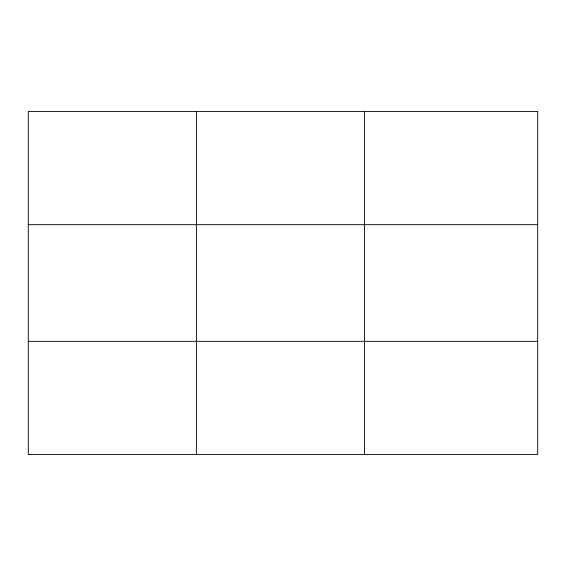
<?xml version="1.0" encoding="UTF-8"?>
<svg xmlns="http://www.w3.org/2000/svg" width="566" height="566" viewBox="0 0 566 566"><rect width="100%" height="100%" fill="white"/><g stroke="black" fill="none" stroke-linecap="round" stroke-linejoin="round"><path stroke-width="0.85" d="M196.402 454.555L196.402 111.445M364.504 454.555L364.504 111.445M28.3 224.674L537.7 224.674M28.3 341.326L537.7 341.326M537.7 111.445L537.7 454.555L28.3 454.555L28.3 111.445L537.7 111.445"/></g></svg>
